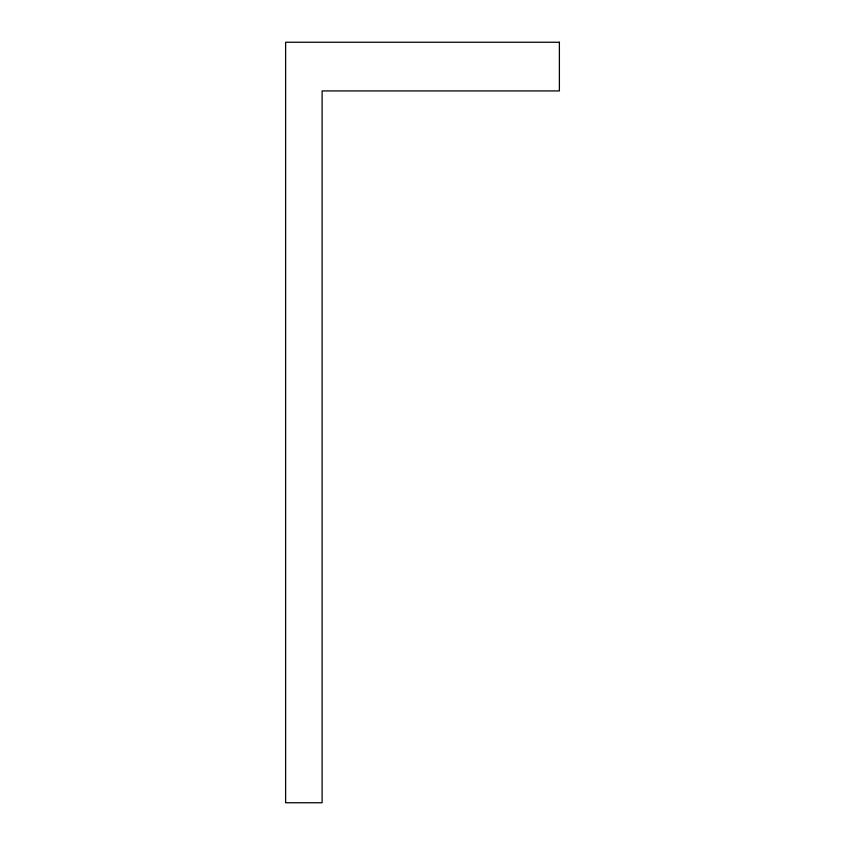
<?xml version="1.0" encoding="UTF-8"?>
<svg xmlns="http://www.w3.org/2000/svg" width="845" height="845" viewBox="0 0 845 845"><rect width="100%" height="100%" fill="white"/><g stroke="black" fill="none" stroke-linecap="round" stroke-linejoin="round"><path stroke-width="1.27" d="M559.39 42.25L285.61 42.25L285.61 802.75L322.114 802.75L322.114 90.922L559.39 90.922L559.39 42.25"/></g></svg>
